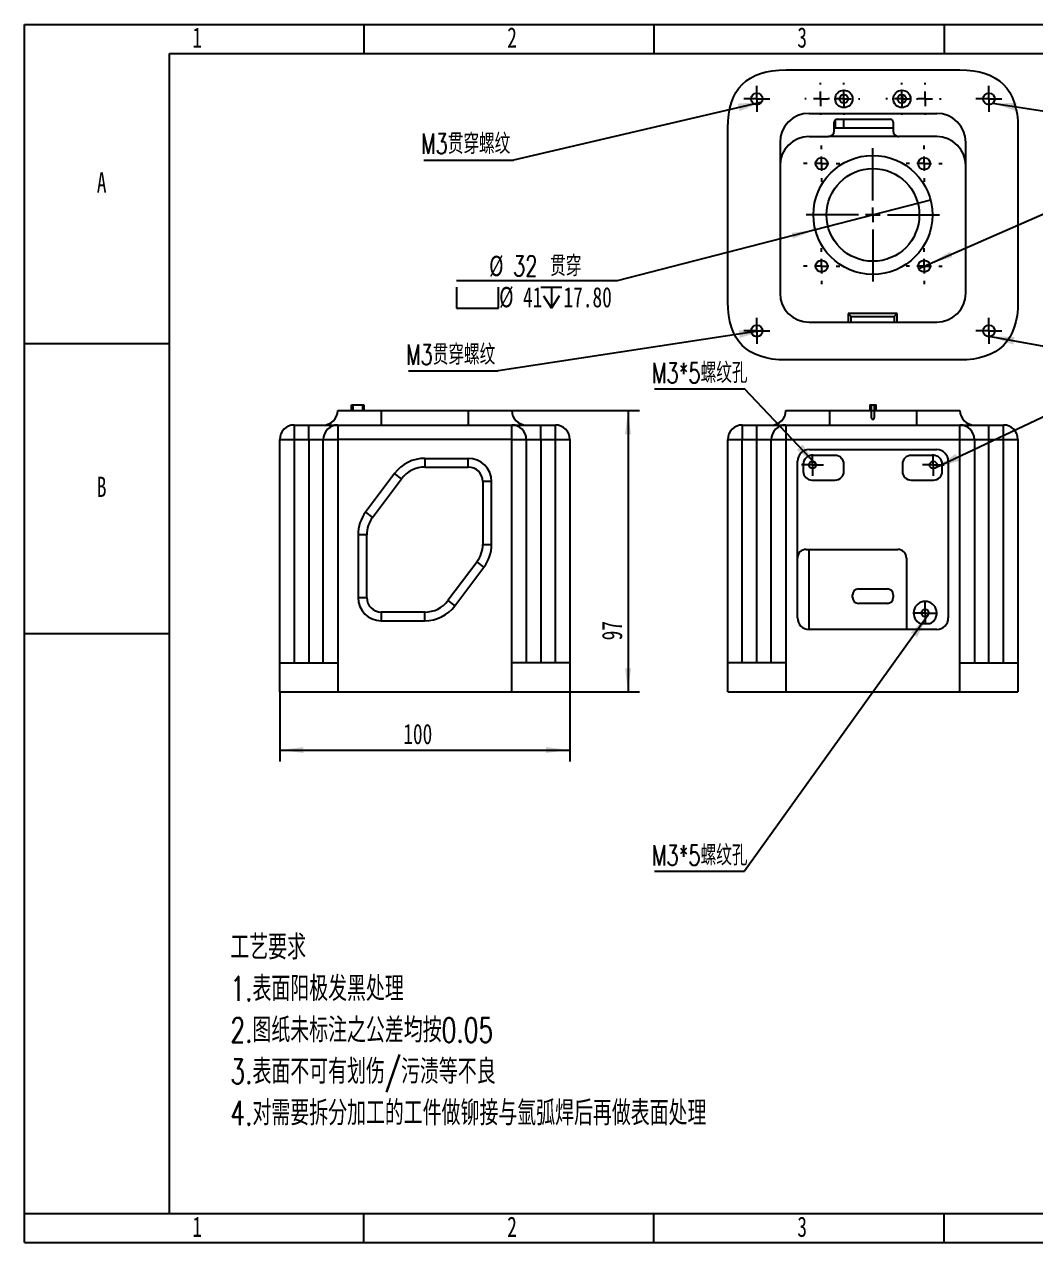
# Model space of a CAD drawing. Header units: millimetres. Extents: x 0 to 305, y 0 to 210.
# Drawn here: x 0 to 174.3, y 0 to 210 of the extents above; entities that cross this region are included whole.
import ezdxf

# ---------------------------------------------------------------- set-up
doc = ezdxf.new("R2010")
doc.units = ezdxf.units.MM
doc.header["$PDSIZE"] = -1
doc.layers.add('图框', color=7, linetype='Continuous')
doc.styles.add('SLDTEXTSTYLE0', font='TXT', dxfattribs={"width": 0.7, "bigfont": 'bigfont'})
doc.styles.add('SLDTEXTSTYLE3', font='TXT', dxfattribs={"width": 0.7})
doc.dimstyles.new('SLDDIMSTYLE0', dxfattribs={"dimtxt": 0.18, "dimasz": 4.08, "dimexe": 0, "dimexo": 0.0625, "dimgap": 0, "dimtad": 0, "dimtih": 1, "dimtoh": 1, "dimdec": 0, "dimrnd": 1e-09, "dimzin": 0, "dimdsep": 46, "dimtxsty": 'Standard', "dimsah": 1, "dimcen": 0.09, "dimadec": 0, "dimazin": 0, "dimtfac": 4.08, "dimtdec": 0, "dimtofl": 0, "dimtmove": 0, "dimatfit": 3, "dimfxl": 1, "dimfrac": 2, "dimtolj": 1, "dimtzin": 0, "dimarcsym": 0})
doc.dimstyles.new('SLDDIMSTYLE1', dxfattribs={"dimtxt": 3.5, "dimasz": 4.08, "dimexe": 0, "dimexo": 0.0625, "dimgap": 0.875, "dimtad": 0, "dimtih": 1, "dimtoh": 1, "dimlfac": 2, "dimrnd": 1e-09, "dimzin": 4, "dimdsep": 46, "dimtxsty": 'SLDTEXTSTYLE3', "dimblk1": 'NONE', "dimsah": 1, "dimcen": 0, "dimadec": 0, "dimazin": 1, "dimtfac": 1, "dimtmove": 0, "dimatfit": 3, "dimldrblk": 'NONE', "dimfxl": 1, "dimfrac": 2, "dimtolj": 1, "dimtzin": 12, "dimarcsym": 0})
doc.dimstyles.new('SLDDIMSTYLE2', dxfattribs={"dimtxt": 3.5, "dimasz": 4.08, "dimexe": 0, "dimexo": 0.0625, "dimgap": 0.875, "dimtad": 0, "dimtih": 1, "dimtoh": 1, "dimlfac": 2, "dimrnd": 1e-09, "dimzin": 12, "dimdsep": 46, "dimtxsty": 'SLDTEXTSTYLE3', "dimblk1": 'NONE', "dimsah": 1, "dimcen": 0, "dimadec": 0, "dimazin": 3, "dimtfac": 1, "dimtmove": 0, "dimatfit": 3, "dimldrblk": 'NONE', "dimfxl": 1, "dimfrac": 2, "dimtolj": 1, "dimtzin": 12, "dimarcsym": 0})
doc.dimstyles.new('SLDDIMSTYLE3', dxfattribs={"dimtxt": 3.5, "dimasz": 4.08, "dimexe": 0, "dimexo": 0.0625, "dimgap": 0.875, "dimtad": 2, "dimlfac": 2, "dimrnd": 1e-09, "dimzin": 12, "dimdsep": 46, "dimtxsty": 'SLDTEXTSTYLE3', "dimsah": 1, "dimcen": 0.09, "dimadec": 0, "dimazin": 3, "dimtfac": 1, "dimtofl": 0, "dimtmove": 0, "dimatfit": 3, "dimfxl": 1, "dimfrac": 2, "dimtolj": 1, "dimtzin": 12, "dimarcsym": 0})

# ---------------------------------------------------------------- blocks, each defined once
blk = doc.blocks.new('SW_NOTE_0')
at = {"layer": '图框', "color": 0}
blk.add_line((-15.5, 0), (0, 0), dxfattribs=at)
at = {"layer": '图框', "color": 0, "insert": (-15.94, 4.48), "char_height": 3.5, "attachment_point": 1, "style": 'SLDTEXTSTYLE0'}
blk.add_mtext('M3*5螺纹孔', dxfattribs=at)
blk = doc.blocks.new('SW_NOTE_0_2')
at = {"layer": '图框', "color": 0}
blk.add_line((-15.5, 0), (0, 0), dxfattribs=at)
at = {"layer": '图框', "color": 0, "insert": (-15.94, 4.52), "char_height": 3.5, "attachment_point": 1, "style": 'SLDTEXTSTYLE0'}
blk.add_mtext('M3*5螺纹孔', dxfattribs=at)
blk = doc.blocks.new('SW_CENTERMARKSYMBOL_0')
at = {"layer": '图框', "color": 0}
for p, q in [((-1.25, 0), (-1.88225, 0)), ((0, 0), (-1.25, 0)), ((0, 1.25), (0, 1.88225)), ((0, 0), (0, 1.25)), ((0, 0), (0, -1.25)), ((0, 0), (1.25, 0)), ((1.25, 0), (1.88225, 0)), ((0, -1.25), (0, -1.88225))]:
    blk.add_line(p, q, dxfattribs=at)
blk = doc.blocks.new('SW_CENTERMARKSYMBOL_1')
at = {"layer": '图框', "color": 0}
for p, q in [((-1.25, 0), (-1.88225, 0)), ((0, 0), (-1.25, 0)), ((0, 1.25), (0, 1.88225)), ((0, 0), (0, 1.25)), ((0, 0), (0, -1.25)), ((0, 0), (1.25, 0)), ((1.25, 0), (1.88225, 0)), ((0, -1.25), (0, -1.88225))]:
    blk.add_line(p, q, dxfattribs=at)
blk = doc.blocks.new('SW_CENTERMARKSYMBOL_2')
at = {"layer": '图框', "color": 0}
for p, q in [((-1.25, 0), (-1.88225, 0)), ((0, 0), (-1.25, 0)), ((0, 1.25), (0, 1.88225)), ((0, 0), (0, 1.25)), ((0, 0), (0, -1.25)), ((0, 0), (1.25, 0)), ((1.25, 0), (1.88225, 0)), ((0, -1.25), (0, -1.88225))]:
    blk.add_line(p, q, dxfattribs=at)
blk = doc.blocks.new('_D')
at = {"layer": '图框'}
for p, q in [((156.01, 168.73), (189.85, 183.55)), ((189.85, 183.55), (209.34, 183.55)), ((154.13, 167.91), (156.01, 168.73))]:
    blk.add_line(p, q, dxfattribs=at)
blk.add_solid([(156.01, 168.73), (159.95, 169.9), (159.54, 170.83)], dxfattribs=at)
at = {"layer": '图框', "char_height": 3.5, "attachment_point": 1}
for s, insert, style in [('%%c', (191.44, 187.04), 'SLDTEXTSTYLE3'), ('4.10', (195.55, 187.02), 'SLDTEXTSTYLE3'), ('贯穿', (203, 187.02), 'SLDTEXTSTYLE0')]:
    blk.add_mtext(s, dxfattribs=dict(at, insert=insert, style=style))
blk = doc.blocks.new('_None')
blk = doc.blocks.new('SW_SYMBOL_HOLE_SPOT')
at = {"layer": '图框', "color": 0}
for p, q in [((0, 875), (0, 75)), ((1600, 75), (1600, 875)), ((0, 75), (1600, 75))]:
    blk.add_line(p, q, dxfattribs=at)
blk = doc.blocks.new('SW_SYMBOL_HOLE_DEPTH')
at = {"layer": '图框', "color": 0}
for p, q in [((0, 875), (800, 875)), ((100, 555), (400, 75)), ((400, 875), (400, 75)), ((700, 555), (400, 75))]:
    blk.add_line(p, q, dxfattribs=at)
blk = doc.blocks.new('_D_1')
at = {"layer": '图框'}
for p, q in [((156.15, 179.72), (136.31, 174.59)), ((136.31, 174.59), (102.17, 165.77)), ((102.17, 165.77), (74.47, 165.77))]:
    blk.add_line(p, q, dxfattribs=at)
blk.add_solid([(136.31, 174.59), (132.23, 174.06), (132.48, 173.08)], dxfattribs=at)
at = {"layer": '图框', "xscale": 0.0045117371, "yscale": 0.0045117371, "zscale": 0.0045117371}
for name, p in [('SW_SYMBOL_HOLE_SPOT', (74.47, 160.73)), ('SW_SYMBOL_HOLE_DEPTH', (89.02, 160.73))]:
    blk.add_blockref(name, p, dxfattribs=at)
at = {"layer": '图框', "char_height": 3.5, "attachment_point": 1}
for s, insert, style in [('%%c', (80.1, 170.11), 'SLDTEXTSTYLE3'), ('32 贯穿', (84.22, 170.09), 'SLDTEXTSTYLE0'), ('%%c', (81.83, 164.74), 'SLDTEXTSTYLE3'), ('41', (85.94, 164.72), 'SLDTEXTSTYLE3'), ('17.80', (92.91, 164.72), 'SLDTEXTSTYLE3')]:
    blk.add_mtext(s, dxfattribs=dict(at, insert=insert, style=style))
blk = doc.blocks.new('SW_NOTE_0_4')
at = {"layer": '图框', "color": 0}
blk.add_line((-15.49, 0), (0, 0), dxfattribs=at)
at = {"layer": '图框', "color": 0, "insert": (-15.92, 4.54), "char_height": 3.5, "attachment_point": 1, "style": 'SLDTEXTSTYLE0'}
blk.add_mtext('M3贯穿螺纹', dxfattribs=at)
blk = doc.blocks.new('SW_NOTE_0_5')
at = {"layer": '图框', "color": 0}
blk.add_line((-15.49, 0), (0, 0), dxfattribs=at)
at = {"layer": '图框', "color": 0, "insert": (-15.97, 4.56), "char_height": 3.5, "attachment_point": 1, "style": 'SLDTEXTSTYLE0'}
blk.add_mtext('M3贯穿螺纹', dxfattribs=at)
blk = doc.blocks.new('SW_CENTERMARKSYMBOL_3')
at = {"layer": '图框', "color": 0}
for p, q in [((0, 2.5), (0, 11.5)), ((-2.5, 0), (-11.5, 0)), ((0, 0), (-1.25, 0)), ((0, 0), (0, 1.25)), ((0, 0), (0, -1.25)), ((0, 0), (1.25, 0)), ((2.5, 0), (11.5, 0)), ((0, -2.5), (0, -11.5))]:
    blk.add_line(p, q, dxfattribs=at)
blk = doc.blocks.new('SW_CENTERMARKSYMBOL_4')
at = {"layer": '图框', "color": 0}
for p, q in [((0, 1.25), (0, 2.25)), ((-1.25, 0), (-2.25, 0)), ((0, 0), (-1.25, 0)), ((0, 0), (0, 1.25)), ((0, 0), (0, -1.25)), ((0, 0), (1.25, 0)), ((1.25, 0), (2.25, 0)), ((0, -1.25), (0, -2.25))]:
    blk.add_line(p, q, dxfattribs=at)
blk = doc.blocks.new('SW_CENTERMARKSYMBOL_5')
at = {"layer": '图框', "color": 0}
for p, q in [((0, 1.25), (0, 2.25)), ((-1.25, 0), (-2.25, 0)), ((0, 0), (-1.25, 0)), ((0, 0), (0, 1.25)), ((0, 0), (0, -1.25)), ((0, 0), (1.25, 0)), ((1.25, 0), (2.25, 0)), ((0, -1.25), (0, -2.25))]:
    blk.add_line(p, q, dxfattribs=at)
blk = doc.blocks.new('SW_CENTERMARKSYMBOL_6')
at = {"layer": '图框', "color": 0}
for p, q in [((0, 2.5), (0, 2.75)), ((-2.5, 0), (-2.75, 0)), ((0, 0), (-1.25, 0)), ((0, 0), (0, 1.25)), ((0, 0), (0, -1.25)), ((0, 0), (1.25, 0)), ((2.5, 0), (2.75, 0)), ((0, -2.5), (0, -2.75))]:
    blk.add_line(p, q, dxfattribs=at)
blk = doc.blocks.new('SW_CENTERMARKSYMBOL_7')
at = {"layer": '图框', "color": 0}
for p, q in [((0, 2.5), (0, 2.75)), ((-2.5, 0), (-2.75, 0)), ((0, 0), (-1.25, 0)), ((0, 0), (0, 1.25)), ((0, 0), (0, -1.25)), ((0, 0), (1.25, 0)), ((2.5, 0), (2.75, 0)), ((0, -2.5), (0, -2.75))]:
    blk.add_line(p, q, dxfattribs=at)
blk = doc.blocks.new('SW_CENTERMARKSYMBOL_8')
at = {"layer": '图框', "color": 0}
for p, q in [((0, 2.5), (0, 3.125)), ((-2.5, 0), (-3.125, 0)), ((0, 0), (-1.25, 0)), ((0, 0), (0, 1.25)), ((0, 0), (0, -1.25)), ((0, 0), (1.25, 0)), ((2.5, 0), (3.125, 0)), ((0, -2.5), (0, -3.125))]:
    blk.add_line(p, q, dxfattribs=at)
blk = doc.blocks.new('SW_CENTERMARKSYMBOL_9')
at = {"layer": '图框', "color": 0}
for p, q in [((0, 2.5), (0, 3.125)), ((-2.5, 0), (-3.125, 0)), ((0, 0), (-1.25, 0)), ((0, 0), (0, 1.25)), ((0, 0), (0, -1.25)), ((0, 0), (1.25, 0)), ((2.5, 0), (3.125, 0)), ((0, -2.5), (0, -3.125))]:
    blk.add_line(p, q, dxfattribs=at)
blk = doc.blocks.new('SW_CENTERMARKSYMBOL_10')
at = {"layer": '图框', "color": 0}
for p, q in [((0, 1.25), (0, 2.25)), ((-1.25, 0), (-2.25, 0)), ((0, 0), (-1.25, 0)), ((0, 0), (0, 1.25)), ((0, 0), (0, -1.25)), ((0, 0), (1.25, 0)), ((1.25, 0), (2.25, 0)), ((0, -1.25), (0, -2.25))]:
    blk.add_line(p, q, dxfattribs=at)
blk = doc.blocks.new('SW_CENTERMARKSYMBOL_11')
at = {"layer": '图框', "color": 0}
for p, q in [((0, 1.25), (0, 2.25)), ((-1.25, 0), (-2.25, 0)), ((0, 0), (-1.25, 0)), ((0, 0), (0, 1.25)), ((0, 0), (0, -1.25)), ((0, 0), (1.25, 0)), ((1.25, 0), (2.25, 0)), ((0, -1.25), (0, -2.25))]:
    blk.add_line(p, q, dxfattribs=at)
blk = doc.blocks.new('SW_CENTERMARKSYMBOL_12')
at = {"layer": '图框', "color": 0}
for p, q in [((0, 2.5), (0, 2.75)), ((-2.5, 0), (-2.75, 0)), ((0, 0), (-1.25, 0)), ((0, 0), (0, 1.25)), ((0, 0), (0, -1.25)), ((0, 0), (1.25, 0)), ((2.5, 0), (2.75, 0)), ((0, -2.5), (0, -2.75))]:
    blk.add_line(p, q, dxfattribs=at)
blk = doc.blocks.new('SW_CENTERMARKSYMBOL_13')
at = {"layer": '图框', "color": 0}
for p, q in [((0, 2.5), (0, 2.75)), ((-2.5, 0), (-2.75, 0)), ((0, 0), (-1.25, 0)), ((0, 0), (0, 1.25)), ((0, 0), (0, -1.25)), ((0, 0), (1.25, 0)), ((2.5, 0), (2.75, 0)), ((0, -2.5), (0, -2.75))]:
    blk.add_line(p, q, dxfattribs=at)
blk = doc.blocks.new('SW_CENTERMARKSYMBOL_14')
at = {"layer": '图框', "color": 0}
for p, q in [((0, 2.5), (0, 3.125)), ((-2.5, 0), (-3.125, 0)), ((0, 0), (-1.25, 0)), ((0, 0), (0, 1.25)), ((0, 0), (0, -1.25)), ((0, 0), (1.25, 0)), ((2.5, 0), (3.125, 0)), ((0, -2.5), (0, -3.125))]:
    blk.add_line(p, q, dxfattribs=at)
blk = doc.blocks.new('SW_CENTERMARKSYMBOL_15')
at = {"layer": '图框', "color": 0}
for p, q in [((0, 2.5), (0, 3.125)), ((-2.5, 0), (-3.125, 0)), ((0, 0), (-1.25, 0)), ((0, 0), (0, 1.25)), ((0, 0), (0, -1.25)), ((0, 0), (1.25, 0)), ((2.5, 0), (3.125, 0)), ((0, -2.5), (0, -3.125))]:
    blk.add_line(p, q, dxfattribs=at)
blk = doc.blocks.new('_D_2')
at = {"layer": '图框'}
for p, q in [((76.5, 143.44), (106.03, 143.44)), ((104.03, 143.44), (104.03, 94.94)), ((87.5, 94.94), (106.03, 94.94))]:
    blk.add_line(p, q, dxfattribs=at)
for points in [[(104.03, 143.44), (103.52, 139.36), (104.54, 139.36)], [(104.03, 94.94), (104.54, 99.02), (103.52, 99.02)]]:
    blk.add_solid(points, dxfattribs=at)
at = {"layer": '图框', "insert": (99.52, 103.82), "char_height": 3.5, "attachment_point": 1, "rotation": 90, "style": 'SLDTEXTSTYLE3'}
blk.add_mtext('97', dxfattribs=at)
blk = doc.blocks.new('_D_3')
at = {"layer": '图框'}
for p, q in [((44, 94.94), (44, 82.91)), ((94, 94.94), (94, 82.91)), ((44, 84.91), (94, 84.91))]:
    blk.add_line(p, q, dxfattribs=at)
for points in [[(44, 84.91), (48.08, 84.41), (48.08, 85.42)], [(94, 84.91), (89.92, 85.42), (89.92, 84.41)]]:
    blk.add_solid(points, dxfattribs=at)
at = {"layer": '图框', "insert": (65.3, 89.43), "char_height": 3.5, "attachment_point": 1, "style": 'SLDTEXTSTYLE3'}
blk.add_mtext('100', dxfattribs=at)

msp = doc.modelspace()

# ---------------------------------------------------------------- linework, layer by layer
at = {"color": 7, "linetype": 'Continuous', "lineweight": 25}
for p, q in [((131.2287, 202.1571), (161.2287, 202.1571)), ((141.2287, 196.4071), (141.2287, 197.9071)), ((151.3223, 197.9012), (151.3223, 196.413)), ((135.2287, 194.6571), (157.2287, 194.6571)), ((139.7287, 193.5365), (139.7287, 192.1571)), ((140.0544, 193.6571), (149.2287, 193.6571)), ((141.2287, 192.1571), (141.2287, 193.6571)), ((121.2287, 162.1571), (121.2287, 192.1571)), ((139.5544, 191.6571), (139.5544, 193.1571)), ((139.5544, 192.1571), (149.7287, 192.1571)), ((149.7287, 193.1571), (149.7287, 191.6571)), ((171.2287, 192.1571), (171.2287, 162.1571)), ((130.2287, 189.6571), (130.2287, 163.6571)), ((135.2287, 190.6571), (138.5544, 190.6571)), ((150.5231, 190.6571), (138.5544, 190.6571)), ((150.5231, 190.6785), (150.5231, 190.6571)), ((150.5231, 190.6571), (150.7287, 190.6571)), ((157.2287, 190.6571), (150.7287, 190.6571)), ((162.2287, 163.6571), (162.2287, 189.6571)), ((150.3936, 160.1571), (141.9787, 160.1571)), ((141.9787, 160.1571), (141.9787, 158.6571)), ((142.4787, 159.6571), (141.9787, 160.1571)), ((142.4787, 158.6571), (142.4787, 159.6571)), ((142.4787, 159.6571), (149.8936, 159.6571)), ((150.3936, 160.1571), (149.8936, 159.6571)), ((149.8936, 159.6571), (149.8936, 158.6571)), ((150.3936, 158.6571), (150.3936, 160.1571)), ((135.2287, 158.6571), (157.2287, 158.6571)), ((161.2287, 152.1571), (131.2287, 152.1571)), ((54.0049, 143.4385), (61.5049, 143.4385)), ((56.3566, 143.4385), (56.3566, 144.4385)), ((56.3566, 144.4385), (56.6175, 144.4385)), ((56.6175, 144.4385), (56.6175, 143.4385)), ((56.6175, 144.4385), (58.2658, 144.4385)), ((58.2658, 144.4385), (58.2658, 143.4385)), ((58.2658, 144.4385), (58.5049, 144.4385)), ((58.5049, 144.4385), (58.5049, 143.4385)), ((61.5049, 143.4385), (61.5049, 140.9385)), ((61.5049, 143.4385), (76.5049, 143.4385)), ((76.5049, 143.4385), (76.5049, 140.9385)), ((76.5049, 143.4385), (84.0049, 143.4385)), ((131.2287, 143.4385), (138.7287, 143.4385)), ((138.7287, 143.4385), (138.7287, 140.9385)), ((138.7287, 143.4385), (145.9787, 143.4385)), ((145.6876, 144.4385), (145.6876, 143.4385)), ((145.6876, 144.4385), (145.9376, 144.4385)), ((145.9376, 144.4385), (145.9376, 143.4385)), ((145.9376, 144.4385), (146.5198, 144.4385)), ((145.9787, 142.1697), (145.9787, 143.4385)), ((145.9787, 143.4385), (146.4787, 143.4385)), ((146.4787, 143.4385), (153.7287, 143.4385)), ((146.4787, 143.4385), (146.4787, 142.1697)), ((146.5198, 143.4385), (146.5198, 144.4385)), ((146.5198, 144.4385), (146.7698, 144.4385)), ((146.7698, 143.4385), (146.7698, 144.4385)), ((153.7287, 143.4385), (153.7287, 140.9385)), ((153.7287, 143.4385), (161.2287, 143.4385)), ((46.5049, 140.9385), (46.5049, 138.4385)), ((46.5049, 140.9385), (49.0049, 140.9385)), ((49.0049, 138.4385), (49.0049, 140.9385)), ((49.0049, 140.9385), (54.0049, 140.9385)), ((54.0049, 140.9385), (54.0049, 138.4385)), ((54.0049, 140.9385), (84.0049, 140.9385)), ((84.0049, 140.9385), (89.0049, 140.9385)), ((89.0049, 138.4385), (89.0049, 140.9385)), ((89.0049, 140.9385), (91.5049, 140.9385)), ((91.5049, 138.4385), (91.5049, 140.9385)), ((123.7287, 140.9385), (123.7287, 138.4385)), ((123.7287, 140.9385), (126.2287, 140.9385)), ((126.2287, 138.4385), (126.2287, 140.9385)), ((126.2287, 140.9385), (131.2287, 140.9385)), ((131.2287, 140.9385), (131.2287, 138.4385)), ((131.2287, 140.9385), (161.2287, 140.9385)), ((161.2287, 140.9385), (166.2287, 140.9385)), ((166.2287, 138.4385), (166.2287, 140.9385)), ((166.2287, 140.9385), (168.7287, 140.9385)), ((168.7287, 138.4385), (168.7287, 140.9385)), ((44.0049, 99.9385), (44.0049, 138.4385)), ((46.5049, 138.4385), (46.5049, 99.9385)), ((46.5049, 138.4385), (49.0049, 138.4385)), ((49.0049, 138.4385), (51.5049, 138.4385)), ((49.0049, 138.4385), (49.0049, 99.9385)), ((51.5049, 99.9385), (51.5049, 138.4385)), ((54.0049, 138.4385), (54.0049, 99.9385)), ((84.0049, 138.4385), (54.0049, 138.4385)), ((84.0049, 99.9385), (84.0049, 138.4385)), ((86.5049, 138.4385), (86.5049, 99.9385)), ((86.5049, 138.4385), (89.0049, 138.4385)), ((89.0049, 138.4385), (89.0049, 99.9385)), ((89.0049, 138.4385), (91.5049, 138.4385)), ((91.5049, 99.9385), (91.5049, 138.4385)), ((94.0049, 138.4385), (94.0049, 99.9385)), ((121.2287, 99.9385), (121.2287, 138.4385)), ((123.7287, 99.9385), (123.7287, 138.4385)), ((123.7287, 138.4385), (126.2287, 138.4385)), ((126.2287, 138.4385), (128.7287, 138.4385)), ((126.2287, 99.9385), (126.2287, 138.4385)), ((128.7287, 99.9385), (128.7287, 138.4385)), ((131.2287, 138.4385), (131.2287, 99.9385)), ((131.2287, 138.4385), (161.2287, 138.4385)), ((135.2287, 136.6885), (157.2287, 136.6885)), ((161.2287, 99.9385), (161.2287, 138.4385)), ((163.7287, 138.4385), (163.7287, 99.9385)), ((163.7287, 138.4385), (166.2287, 138.4385)), ((166.2287, 99.9385), (166.2287, 138.4385)), ((166.2287, 138.4385), (168.7287, 138.4385)), ((168.7287, 99.9385), (168.7287, 138.4385)), ((171.2287, 138.4385), (171.2287, 99.9385)), ((69.0049, 135.1885), (76.5049, 135.1885)), ((69.0049, 135.1885), (69.0049, 133.6885)), ((76.5049, 133.6885), (76.5049, 135.1885)), ((133.2287, 107.6885), (133.2287, 134.6885)), ((139.7287, 135.6885), (135.7287, 135.6885)), ((156.6866, 135.6885), (152.8223, 135.6885)), ((159.2287, 134.6885), (159.2287, 107.6885)), ((63.8049, 132.5885), (58.8049, 125.9219)), ((65.0049, 131.6885), (63.8049, 132.5885)), ((69.0049, 133.6885), (76.5049, 133.6885)), ((134.2287, 134.1885), (134.2287, 132.9357)), ((141.2287, 132.9357), (141.2287, 134.1885)), ((151.3223, 134.1885), (151.3223, 132.9357)), ((158.1866, 132.9357), (158.1866, 134.1885)), ((60.0049, 125.0219), (65.0049, 131.6885)), ((80.5049, 131.1885), (79.0049, 131.1885)), ((79.0049, 131.1885), (79.0049, 120.3552)), ((80.5049, 120.3552), (80.5049, 131.1885)), ((135.7287, 131.4357), (139.7287, 131.4357)), ((152.8223, 131.4357), (156.6866, 131.4357)), ((58.8049, 125.9219), (60.0049, 125.0219)), ((57.5049, 122.0219), (57.5049, 111.1885)), ((59.0049, 122.0219), (57.5049, 122.0219)), ((59.0049, 111.1885), (59.0049, 122.0219)), ((79.0049, 120.3552), (80.5049, 120.3552)), ((134.7287, 119.4946), (150.5231, 119.4946)), ((135.2287, 105.6885), (135.2287, 119.4946)), ((152.0231, 117.9946), (152.0231, 105.6885)), ((78.0049, 117.3552), (73.0049, 110.6885)), ((74.2049, 109.7885), (79.2049, 116.4552)), ((79.2049, 116.4552), (78.0049, 117.3552)), ((142.7287, 111.1885), (142.7287, 111.6885)), ((143.7287, 112.6885), (148.7287, 112.6885)), ((149.7287, 111.6885), (149.7287, 111.1885)), ((57.5049, 111.1885), (59.0049, 111.1885)), ((73.0049, 110.6885), (74.2049, 109.7885)), ((148.7287, 110.1885), (143.7287, 110.1885)), ((69.0049, 108.6885), (61.5049, 108.6885)), ((61.5049, 108.6885), (61.5049, 107.1885)), ((61.5049, 107.1885), (69.0049, 107.1885)), ((69.0049, 107.1885), (69.0049, 108.6885)), ((157.2287, 105.6885), (135.2287, 105.6885)), ((154.4445, 106.6962), (156.0469, 106.6962)), ((44.0049, 94.9385), (44.0049, 99.9385)), ((54.0049, 99.9385), (54.0049, 94.9385)), ((84.0049, 94.9385), (84.0049, 99.9385)), ((94.0049, 99.9385), (94.0049, 94.9385)), ((121.2287, 94.9385), (121.2287, 99.9385)), ((131.2287, 99.9385), (131.2287, 94.9385)), ((161.2287, 94.9385), (161.2287, 99.9385)), ((171.2287, 99.9385), (171.2287, 94.9385)), ((54.0049, 94.9385), (84.0049, 94.9385)), ((131.2287, 94.9385), (161.2287, 94.9385))]:
    msp.add_line(p, q, dxfattribs=at)
at = {"color": 7, "linetype": 'Continuous'}
for q in [(146.2556, 177.1571), (146.2287, 177.1033)]:
    msp.add_line((146.2287, 177.1571), q, dxfattribs=at)
at = {"color": 7, "linetype": 'Continuous', "lineweight": 25, "flags": 128}
for points in [[(84.0049, 138.4385), (84.0049, 138.8726), (84.0049, 139.2936), (84.0049, 139.6885), (84.0049, 140.0455), (84.0049, 140.3536), (84.0049, 140.6036), (84.0049, 140.7878), (84.0049, 140.9005), (84.0049, 140.9385)], [(161.2287, 138.4385), (161.2287, 138.8726), (161.2287, 139.2936), (161.2287, 139.6885), (161.2287, 140.0455), (161.2287, 140.3536), (161.2287, 140.6036), (161.2287, 140.7878), (161.2287, 140.9005), (161.2287, 140.9385)]]:
    msp.add_lwpolyline(points, dxfattribs=at)
at = {"color": 7, "linetype": 'Continuous', "lineweight": 25}
for centre, radius in [((126.2287, 197.1571), 1), ((141.2287, 197.1571), 1.5), ((141.2287, 197.1571), 0.75), ((151.2287, 197.1571), 1.5), ((151.2287, 197.1571), 0.75), ((166.2287, 197.1571), 1), ((146.2287, 177.1571), 10.25), ((137.3899, 185.9959), 1.025), ((155.0675, 185.9959), 1.025), ((146.2287, 177.1571), 8), ((137.3899, 168.3183), 1.025), ((155.0675, 168.3183), 1.025), ((126.2287, 157.1571), 1), ((166.2287, 157.1571), 1), ((135.8147, 134.0557), 0.6322), ((156.6427, 134.0557), 0.6322), ((155.2457, 108.5287), 0.6322)]:
    msp.add_circle(centre, radius, dxfattribs=at)
for centre, radius, start, end in [((135.2287, 189.6571), 5, 90, 180), ((140.0544, 193.1571), 0.5, 90, 180), ((149.2287, 193.1571), 0.5, 0, 90), ((157.2287, 189.6571), 5, 0, 90), ((138.5544, 191.6571), 1, 270, 0), ((150.7287, 191.6571), 1, 180, 270), ((135.2287, 185.6571), 5, 90, 180), ((157.2287, 185.6571), 5, 0, 90), ((135.2287, 163.6571), 5, 180, 270), ((157.2287, 163.6571), 5, 270, 0), ((51.5049, 143.4385), 2.5, 270, 0), ((86.5049, 143.4385), 2.5, 180, 270), ((128.7287, 143.4385), 2.5, 270, 0), ((163.7287, 143.4385), 2.5, 180, 270), ((46.5049, 138.4385), 2.5, 90, 180), ((54.0049, 138.4385), 2.5, 89.999994, 180), ((84.0049, 138.4385), 2.5, 0, 90), ((91.5049, 138.4385), 2.5, 360, 90), ((123.7287, 138.4385), 2.5, 90, 180), ((131.2287, 138.4385), 2.5, 89.999994, 180), ((161.2287, 138.4385), 2.5, 0, 90), ((168.7287, 138.4385), 2.5, 0, 90), ((135.2287, 134.6885), 2, 90, 180), ((157.2287, 134.6885), 2, 0, 90), ((69.0049, 128.6885), 6.5, 90, 143.130102), ((76.5049, 131.1885), 4, 0, 90), ((135.7287, 134.1885), 1.5, 90, 180), ((139.7287, 134.1885), 1.5, 0, 90), ((152.8223, 134.1885), 1.5, 90, 180), ((156.6866, 134.1885), 1.5, 0, 90), ((69.0049, 128.6885), 5, 90, 143.130102), ((76.5049, 131.1885), 2.5, 0, 90), ((135.7287, 132.9357), 1.5, 180, 270), ((139.7287, 132.9357), 1.5, 270, 0), ((152.8223, 132.9357), 1.5, 180, 270), ((156.6866, 132.9357), 1.5, 270, 0), ((64.0049, 122.0219), 6.5, 143.130102, 180), ((64.0049, 122.0219), 5, 143.130102, 180), ((74.0049, 120.3552), 5, 323.130102, 0), ((74.0049, 120.3552), 6.5, 323.130102, 0), ((134.7287, 117.9946), 1.5, 90, 180), ((150.5231, 117.9946), 1.5, 0, 90), ((143.7287, 111.6885), 1, 90, 180), ((148.7287, 111.6885), 1, 0, 90), ((61.5049, 111.1885), 4, 180, 270), ((61.5049, 111.1885), 2.5, 180, 270), ((69.0049, 113.6885), 5, 270, 323.130102), ((69.0049, 113.6885), 6.5, 270, 323.130102), ((143.7287, 111.1885), 1, 180, 270), ((148.7287, 111.1885), 1, 270, 0), ((155.2457, 108.5287), 2, 293.616111, 246.383889), ((135.2287, 107.6885), 2, 180, 270), ((157.2287, 107.6885), 2, 270, 0)]:
    msp.add_arc(centre, radius, start, end, dxfattribs=at)
for points in [[(121.2287, 192.1571), (121.2287, 198.8238), (124.562, 202.1571), (131.2287, 202.1571)], [(161.2287, 202.1571), (167.8954, 202.1571), (171.2287, 198.8238), (171.2287, 192.1571)], [(131.2287, 152.1571), (124.562, 152.1571), (121.2287, 155.4904), (121.2287, 162.1571)], [(171.2287, 162.1571), (171.2287, 155.4904), (167.8954, 152.1571), (161.2287, 152.1571)], [(94.0049, 99.9385), (94.0049, 99.9385), (90.6716, 99.9385), (84.0049, 99.9385)], [(131.2287, 99.9385), (124.562, 99.9385), (121.2287, 99.9385), (121.2287, 99.9385)], [(44.0049, 94.9385), (44.0049, 94.9385), (47.3382, 94.9385), (54.0049, 94.9385)], [(84.0049, 94.9385), (90.6716, 94.9385), (94.0049, 94.9385), (94.0049, 94.9385)], [(121.2287, 94.9385), (121.2287, 94.9385), (124.562, 94.9385), (131.2287, 94.9385)], [(161.2287, 94.9385), (167.8954, 94.9385), (171.2287, 94.9385), (171.2287, 94.9385)]]:
    msp.add_open_spline(points, degree=3, dxfattribs=at)
for points, knots in [([(145.9787, 142.1697), (145.9791, 142.1594), (145.9798, 142.1387), (145.9858, 142.1082), (145.9968, 142.0735), (146.0157, 142.0361), (146.037, 142.0083), (146.071, 141.9731), (146.1262, 141.9344), (146.2303, 141.912), (146.336, 141.9359), (146.4019, 141.9849), (146.4409, 142.0347), (146.4624, 142.0767), (146.4762, 142.1233), (146.4779, 142.1543), (146.4787, 142.1697)], [0, 0, 0, 0, 0.04176452, 0.08371371, 0.12584982, 0.19085012, 0.25259789, 0.26360817, 0.38226962, 0.50016832, 0.62362741, 0.7474902, 0.80372922, 0.87422602, 0.93710863, 1, 1, 1, 1]), ([(44.0049, 138.4385), (44.0049, 138.4385), (44.07, 138.4385), (44.3204, 138.4385), (44.5057, 138.4385), (44.9685, 138.4385), (45.2458, 138.4385), (45.8505, 138.4385), (46.1776, 138.4385), (46.5049, 138.4385)], [0, 0, 0, 0, 0.25, 0.25, 0.5, 0.5, 0.75, 0.75, 1, 1, 1, 1]), ([(51.5049, 138.4385), (51.5049, 138.4385), (51.57, 138.4385), (51.8204, 138.4385), (52.0057, 138.4385), (52.4685, 138.4385), (52.7458, 138.4385), (53.3505, 138.4385), (53.6776, 138.4385), (54.0049, 138.4385)], [0, 0, 0, 0, 0.25, 0.25, 0.5, 0.5, 0.75, 0.75, 1, 1, 1, 1]), ([(84.0049, 138.4385), (84.3321, 138.4385), (84.6593, 138.4385), (85.2639, 138.4385), (85.5413, 138.4385), (86.0041, 138.4385), (86.1894, 138.4385), (86.4398, 138.4385), (86.5049, 138.4385), (86.5049, 138.4385)], [0, 0, 0, 0, 0.25, 0.25, 0.5, 0.5, 0.75, 0.75, 1, 1, 1, 1]), ([(91.5049, 138.4385), (91.8321, 138.4385), (92.1593, 138.4385), (92.7639, 138.4385), (93.0413, 138.4385), (93.5041, 138.4385), (93.6894, 138.4385), (93.9398, 138.4385), (94.0049, 138.4385), (94.0049, 138.4385)], [0, 0, 0, 0, 0.25, 0.25, 0.5, 0.5, 0.75, 0.75, 1, 1, 1, 1]), ([(121.2287, 138.4385), (121.2287, 138.4385), (121.2938, 138.4385), (121.5442, 138.4385), (121.7295, 138.4385), (122.1923, 138.4385), (122.4697, 138.4385), (123.0743, 138.4385), (123.4015, 138.4385), (123.7287, 138.4385)], [0, 0, 0, 0, 0.25, 0.25, 0.5, 0.5, 0.75, 0.75, 1, 1, 1, 1]), ([(128.7287, 138.4385), (128.7287, 138.4385), (128.7938, 138.4385), (129.0442, 138.4385), (129.2295, 138.4385), (129.6923, 138.4385), (129.9697, 138.4385), (130.5743, 138.4385), (130.9015, 138.4385), (131.2287, 138.4385)], [0, 0, 0, 0, 0.25, 0.25, 0.5, 0.5, 0.75, 0.75, 1, 1, 1, 1]), ([(161.2287, 138.4385), (161.556, 138.4385), (161.8831, 138.4385), (162.4878, 138.4385), (162.7651, 138.4385), (163.2279, 138.4385), (163.4132, 138.4385), (163.6636, 138.4385), (163.7287, 138.4385), (163.7287, 138.4385)], [0, 0, 0, 0, 0.25, 0.25, 0.5, 0.5, 0.75, 0.75, 1, 1, 1, 1]), ([(168.7287, 138.4385), (169.056, 138.4385), (169.3831, 138.4385), (169.9878, 138.4385), (170.2651, 138.4385), (170.7279, 138.4385), (170.9132, 138.4385), (171.1636, 138.4385), (171.2287, 138.4385), (171.2287, 138.4385)], [0, 0, 0, 0, 0.25, 0.25, 0.5, 0.5, 0.75, 0.75, 1, 1, 1, 1]), ([(44.0049, 99.9385), (44.0053, 99.9385), (44.0062, 99.9385), (44.0133, 99.9385), (44.0247, 99.9385), (44.0407, 99.9385), (44.0613, 99.9385), (44.0866, 99.9385), (44.1164, 99.9385), (44.1508, 99.9385), (44.1898, 99.9385), (44.2334, 99.9385), (44.2816, 99.9385), (44.3343, 99.9385), (44.3917, 99.9385), (44.4537, 99.9385), (44.5202, 99.9385), (44.5914, 99.9385), (44.6671, 99.9385), (44.7475, 99.9385), (44.8324, 99.9385), (44.9219, 99.9385), (45.0161, 99.9385), (45.1148, 99.9385), (45.2181, 99.9385), (45.326, 99.9385), (45.4385, 99.9385), (45.5556, 99.9385), (45.6774, 99.9385), (45.8037, 99.9385), (45.9346, 99.9385), (46.0701, 99.9385), (46.2102, 99.9385), (46.3548, 99.9385), (46.5041, 99.9385), (46.658, 99.9385), (46.8165, 99.9385), (46.9796, 99.9385), (47.1472, 99.9385), (47.3195, 99.9385), (47.4963, 99.9385), (47.6778, 99.9385), (47.8638, 99.9385), (48.0545, 99.9385), (48.2497, 99.9385), (48.4495, 99.9385), (48.6539, 99.9385), (48.8629, 99.9385), (49.0765, 99.9385), (49.2946, 99.9385), (49.5174, 99.9385), (49.7448, 99.9385), (49.9767, 99.9385), (50.2132, 99.9385), (50.4543, 99.9385), (50.7, 99.9385), (50.9503, 99.9385), (51.2052, 99.9385), (51.4647, 99.9385), (51.7288, 99.9385), (51.9974, 99.9385), (52.2706, 99.9385), (52.5485, 99.9385), (52.8309, 99.9385), (53.1179, 99.9385), (53.4095, 99.9385), (53.7057, 99.9385), (53.9046, 99.9385), (54.0049, 99.9385)], [0, 0, 0, 0, 0.01852796, 0.03677744, 0.05475305, 0.07245959, 0.08990206, 0.10708574, 0.12401612, 0.14069895, 0.15714022, 0.17334623, 0.18932351, 0.20507891, 0.22061956, 0.23595289, 0.25108663, 0.26602883, 0.28078785, 0.29537236, 0.30979136, 0.32405413, 0.3381703, 0.35214978, 0.36600277, 0.37973975, 0.3933715, 0.40690901, 0.42036352, 0.43374647, 0.44706951, 0.46034442, 0.47358312, 0.48679762, 0.5, 0.51320238, 0.52641688, 0.53965558, 0.55293049, 0.56625353, 0.57963648, 0.59309099, 0.6066285, 0.62026025, 0.63399723, 0.64785022, 0.6618297, 0.67594587, 0.69020864, 0.70462764, 0.71921215, 0.73397117, 0.74891337, 0.76404711, 0.77938044, 0.79492109, 0.81067649, 0.82665377, 0.84285978, 0.85930105, 0.87598388, 0.89291426, 0.91009794, 0.92754041, 0.94524695, 0.96322256, 0.98147204, 1, 1, 1, 1]), ([(161.2287, 99.9385), (161.329, 99.9385), (161.528, 99.9385), (161.8241, 99.9385), (162.1157, 99.9385), (162.4027, 99.9385), (162.6851, 99.9385), (162.963, 99.9385), (163.2362, 99.9385), (163.5049, 99.9385), (163.7689, 99.9385), (164.0284, 99.9385), (164.2833, 99.9385), (164.5336, 99.9385), (164.7793, 99.9385), (165.0204, 99.9385), (165.2569, 99.9385), (165.4889, 99.9385), (165.7162, 99.9385), (165.939, 99.9385), (166.1571, 99.9385), (166.3707, 99.9385), (166.5797, 99.9385), (166.7841, 99.9385), (166.9839, 99.9385), (167.1791, 99.9385), (167.3698, 99.9385), (167.5558, 99.9385), (167.7373, 99.9385), (167.9141, 99.9385), (168.0864, 99.9385), (168.254, 99.9385), (168.4171, 99.9385), (168.5756, 99.9385), (168.7295, 99.9385), (168.8788, 99.9385), (169.0235, 99.9385), (169.1635, 99.9385), (169.299, 99.9385), (169.4299, 99.9385), (169.5563, 99.9385), (169.678, 99.9385), (169.7951, 99.9385), (169.9076, 99.9385), (170.0155, 99.9385), (170.1188, 99.9385), (170.2175, 99.9385), (170.3117, 99.9385), (170.4012, 99.9385), (170.4861, 99.9385), (170.5665, 99.9385), (170.6422, 99.9385), (170.7134, 99.9385), (170.7799, 99.9385), (170.8419, 99.9385), (170.8993, 99.9385), (170.9521, 99.9385), (171.0002, 99.9385), (171.0438, 99.9385), (171.0828, 99.9385), (171.1172, 99.9385), (171.147, 99.9385), (171.1723, 99.9385), (171.1929, 99.9385), (171.2089, 99.9385), (171.2203, 99.9385), (171.2274, 99.9385), (171.2283, 99.9385), (171.2287, 99.9385)], [0, 0, 0, 0, 0.01852796, 0.03677744, 0.05475305, 0.07245959, 0.08990206, 0.10708574, 0.12401612, 0.14069895, 0.15714022, 0.17334623, 0.18932351, 0.20507891, 0.22061956, 0.23595289, 0.25108663, 0.26602883, 0.28078785, 0.29537236, 0.30979136, 0.32405413, 0.3381703, 0.35214978, 0.36600277, 0.37973975, 0.3933715, 0.40690901, 0.42036352, 0.43374647, 0.44706951, 0.46034442, 0.47358312, 0.48679762, 0.5, 0.51320238, 0.52641688, 0.53965558, 0.55293049, 0.56625353, 0.57963648, 0.59309099, 0.6066285, 0.62026025, 0.63399723, 0.64785022, 0.6618297, 0.67594587, 0.69020864, 0.70462764, 0.71921215, 0.73397117, 0.74891337, 0.76404711, 0.77938044, 0.79492109, 0.81067649, 0.82665377, 0.84285978, 0.85930105, 0.87598388, 0.89291426, 0.91009794, 0.92754041, 0.94524695, 0.96322256, 0.98147204, 1, 1, 1, 1])]:
    msp.add_open_spline(points, degree=3, knots=knots, dxfattribs=at)
at = {"color": 7, "linetype": 'Continuous'}
msp.add_point((146.2287, 177.1571), dxfattribs=at)
at = {"layer": '图框'}
for p, q in [((0, 0), (0, 210)), ((0, 210), (297, 210)), ((58.5, 210), (58.5, 205)), ((108.5, 210), (108.5, 205)), ((0, 155), (25, 155)), ((0, 5), (25, 5)), ((58.5, 0), (58.5, 5)), ((108.5, 0), (108.5, 5)), ((0, 0), (297, 0))]:
    msp.add_line(p, q, dxfattribs=at)
at = {"layer": '图框', "lineweight": 25}
for p, q in [((158.5, 210), (158.5, 205)), ((0, 105), (25, 105)), ((25, 5), (292, 5)), ((158.5, 0), (158.5, 5))]:
    msp.add_line(p, q, dxfattribs=at)
at = {"layer": '图框', "linetype": 'Continuous', "lineweight": 25}
for p, q in [((25, 5), (25, 205)), ((25, 205), (292, 205))]:
    msp.add_line(p, q, dxfattribs=at)

# ---------------------------------------------------------------- block references
at = {"layer": '图框'}
for name, p in [('SW_CENTERMARKSYMBOL_7', (137.2287, 197.1571)), ('SW_CENTERMARKSYMBOL_13', (141.2287, 197.1571)), ('SW_CENTERMARKSYMBOL_12', (151.2287, 197.1571)), ('SW_CENTERMARKSYMBOL_6', (155.2287, 197.1571)), ('SW_CENTERMARKSYMBOL_10', (126.2287, 197.1571)), ('SW_CENTERMARKSYMBOL_5', (166.2287, 197.1571)), ('SW_NOTE_0_5', (84.3146, 186.6)), ('SW_CENTERMARKSYMBOL_14', (137.3899, 185.9959)), ('SW_CENTERMARKSYMBOL_8', (155.0675, 185.9959)), ('SW_CENTERMARKSYMBOL_3', (146.2287, 177.1571)), ('SW_CENTERMARKSYMBOL_9', (137.3899, 168.3183)), ('SW_CENTERMARKSYMBOL_15', (155.0675, 168.3183)), ('SW_CENTERMARKSYMBOL_11', (126.2287, 157.1571)), ('SW_CENTERMARKSYMBOL_4', (166.2287, 157.1571)), ('SW_NOTE_0_4', (81.6746, 150.28)), ('SW_NOTE_0_2', (124.0794, 147.16)), ('SW_CENTERMARKSYMBOL_2', (135.8147, 134.0557)), ('SW_CENTERMARKSYMBOL_1', (156.6427, 134.0557)), ('SW_CENTERMARKSYMBOL_0', (155.2457, 108.5287)), ('SW_NOTE_0', (124.0794, 64.04))]:
    msp.add_blockref(name, p, dxfattribs=at)

# ---------------------------------------------------------------- texts
for s, insert, char_height, attachment_point, style in [('1', (29.7944, 209.4917), 3.5, 2, 'SLDTEXTSTYLE3'), ('2', (84.0444, 209.4917), 3.5, 2, 'SLDTEXTSTYLE3'), ('3', (134.0444, 209.4917), 3.5, 2, 'SLDTEXTSTYLE3'), ('A', (13.3203, 184.4917), 3.5, 2, 'SLDTEXTSTYLE3'), ('B', (13.3203, 132.0317), 3.5, 2, 'SLDTEXTSTYLE3'), ('工艺要求', (35.4996, 53.0424), 4.23333, 1, 'SLDTEXTSTYLE0'), ('1.表面阳极发黑处理', (35.4996, 45.898), 4.23333, 1, 'SLDTEXTSTYLE0'), ('2.图纸未标注之公差均按0.05', (35.4996, 38.7535), 4.233333, 1, 'SLDTEXTSTYLE0'), ('3.表面不可有划伤/污渍等不良', (35.4996, 31.6091), 4.233333, 1, 'SLDTEXTSTYLE0'), ('4.对需要拆分加工的工件做铆接与氩弧焊后再做表面处理', (35.4996, 24.4646), 4.233333, 1, 'SLDTEXTSTYLE0'), ('1', (29.7944, 4.4917), 3.5, 2, 'SLDTEXTSTYLE3'), ('2', (84.0444, 4.4917), 3.5, 2, 'SLDTEXTSTYLE3'), ('3', (134.0444, 4.4917), 3.5, 2, 'SLDTEXTSTYLE3')]:
    msp.add_mtext(s, dxfattribs=dict(at, insert=insert, char_height=char_height, attachment_point=attachment_point, style=style))

# ---------------------------------------------------------------- dimensions: what is measured, and where the dimension line sits
for p1, p2, text, dimstyle, picture, middle in [((154.1286, 167.9071), (156.0065, 168.7294), '<> 贯穿', 'SLDDIMSTYLE1', '_D', (200.3902, 185.194)), ((156.1524, 179.7228), (136.305, 174.5914), '%%c32 贯穿\\P{\\fGDT;v}<>{\\fGDT;x}17.80', 'SLDDIMSTYLE2', '_D_1', (87.5235, 165.153))]:
    dim = msp.add_diameter_dim_2p(p1=p1, p2=p2, text=text, dimstyle=dimstyle, dxfattribs=at)
    dim.commit()
    dim.dimension.update_dxf_attribs({"geometry": picture, "text_midpoint": middle, "dimtype": 163})
dim = msp.add_linear_dim(base=(104.0299, 94.9385), p1=(76.5049, 143.4385), p2=(87.5049, 94.9385), angle=90, dimstyle='SLDDIMSTYLE3', dxfattribs=at)
dim.commit()
dim.dimension.update_dxf_attribs({"geometry": '_D_2', "text_midpoint": (104.0299, 105.3494), "dimtype": 160})
dim = msp.add_linear_dim(base=(94.0049, 84.9135), p1=(44.0049, 94.9385), p2=(94.0049, 94.9385), dimstyle='SLDDIMSTYLE3', dxfattribs=at)
dim.commit()
dim.dimension.update_dxf_attribs({"geometry": '_D_3', "text_midpoint": (67.6072, 84.9135), "dimtype": 160})

# ---------------------------------------------------------------- leaders
for points in [[(127.0694, 196.6156), (84.3146, 186.6)], [(166.871, 196.3906), (203.26, 190.84)], [(127.227, 157.2148), (81.6746, 150.28)], [(166.5137, 156.1986), (189.42, 152.04)], [(136.4399, 134.1502), (124.0794, 147.16)], [(157.0958, 133.6147), (177.58, 143.32)], [(155.7027, 108.0918), (124.0794, 64.04)]]:
    msp.add_leader(points, dimstyle='SLDDIMSTYLE0', dxfattribs=at)

doc.saveas('drawing.dxf')
